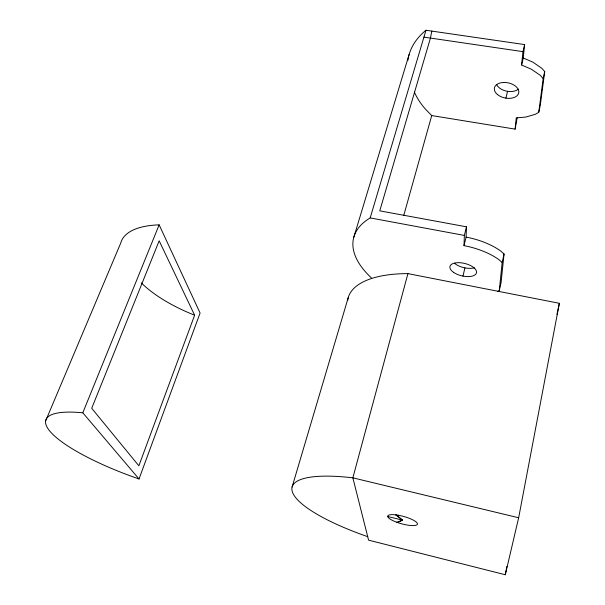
<?xml version="1.0" encoding="UTF-8"?>
<svg xmlns="http://www.w3.org/2000/svg" width="605" height="605" viewBox="0 0 605 605"><rect width="100%" height="100%" fill="white"/><g stroke="black" fill="none" stroke-linecap="round" stroke-linejoin="round"><path stroke-width="0.91" d="M497.832 291.209L499.284 290.65L502.15 262.517L498.747 259.522A48.801 22.778 13.4 0 0 464.005 245.638L464.36 235.428L466.478 226.815L379.766 210.85L430.442 38.07L431.819 31.097M464.005 245.638L466.092 237.122L466.478 226.815M414.364 92.073A99.772 62.3 11.3 0 0 425.716 109.437L431.728 115.563L515.127 129.122L516.262 117.899L525.881 117.045L535.266 114.322L538.745 112.326L540.25 105.52L544.734 71.541L541.793 68.282L532.96 62.202L523.257 58.012L524.626 44.581L425.973 30.25A104.559 65.93 11.2 0 0 407.861 60.44M538.745 112.326L543.177 78.537L540.212 75.277L531.341 69.204L521.593 65.007L522.947 51.644L524.626 44.581M517.154 117.771L515.127 129.122M466.092 237.122A48.597 23.035 13.4 0 1 500.668 250.992L504.048 254.002L501.106 282.437L499.284 290.65M407.921 273.619L352.859 477.837L368.589 540.159L505.296 574.75L518.651 517.767L559.36 303.302L407.921 273.619A106.525 44.483 13.9 0 0 347.678 300.345M505.296 574.75L506.884 566.431M556.963 314.35L559.36 303.302M502.15 262.517L504.048 254.002M543.177 78.537L544.734 71.541M521.593 65.007L523.257 58.012M462.961 276.092L464.942 267.886M505.909 98.139L507.55 91.347M403.785 215.335L431.728 115.563M371.417 277.907A115.555 54.14 13.4 0 1 370.192 217.913L425.973 30.25M292.094 487.033L348.185 297.789M353.842 237.099L409.116 54.518M159.145 224.856L82.809 412.791A110.375 26.144 18.7 0 0 50.109 431.478A110.375 26.144 18.7 0 0 139.029 478.971L200.089 313.027L159.145 224.856A101.118 40.422 19.7 0 0 120.72 243.097L45.64 420.914M194.629 315.197L138.863 465.812L91.71 408.292L159.168 240.82L194.629 315.197A88.837 34.818 19.7 0 1 141.275 282.837M397.598 522.516L402.559 520.164L396.494 514.999M396.804 522.236L402.559 520.164L395.715 514.893M423.931 37.117L522.947 51.644M370.192 217.913L464.36 235.428M518.651 517.767L352.859 477.837A116.833 29.04 15.3 0 0 292.154 491.116A116.833 29.04 15.3 0 0 367.711 536.68M387.729 516.496L402.559 520.164M454.514 263.228L455.694 264.219A13.597 6.436 13.4 0 0 474.365 267.811M82.809 412.791L139.029 478.971M518.417 89.147A12.365 7.767 11.3 0 1 506.514 91.158A12.365 7.767 11.3 0 1 496.584 84.549M398.151 515.218L394.589 514.749A15.405 3.812 15.3 0 0 395.662 521.835L399.262 523.113A15.405 3.812 15.3 0 0 417.473 523.786A15.405 3.812 15.3 0 0 398.151 515.218M453.508 272.303A13.65 6.368 13.5 0 0 476.022 273.861A13.65 6.368 13.5 0 0 460.133 262.729A13.65 6.368 13.5 0 0 453.508 272.303M497.386 94.463A12.41 7.721 11.4 0 0 518.213 94.319A12.41 7.721 11.4 0 0 504.177 82.454A12.41 7.721 11.4 0 0 497.386 94.463"/></g></svg>
